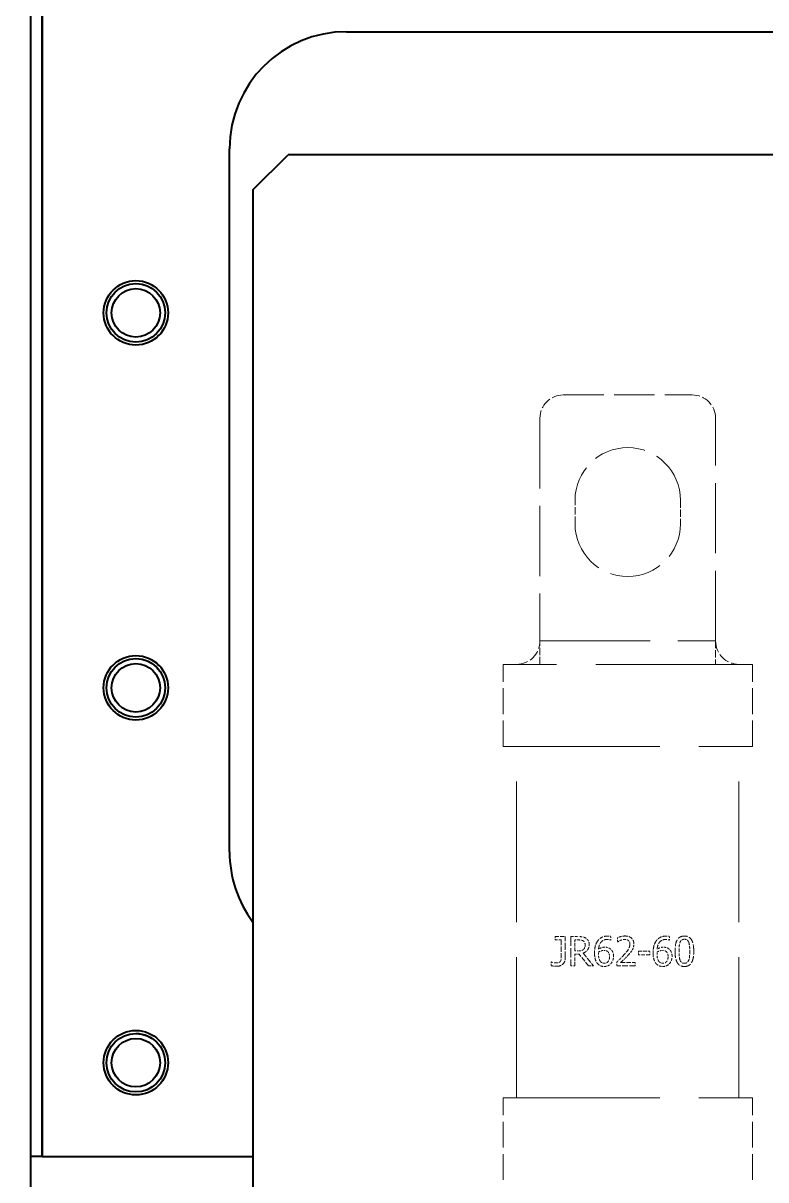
# Model space of a CAD drawing. Header units: millimetres. Extents: x 0 to 5945, y 0 to 4205.
# Drawn here: x 1882.6 to 1946, y 664.4 to 763.1 of the extents above; entities that cross this region are included whole.
import ezdxf

# ---------------------------------------------------------------- set-up
doc = ezdxf.new("R2010")
doc.units = ezdxf.units.MM
doc.header["$LTSCALE"] = 5
doc.linetypes.add('DASHED', pattern=[0.2067, 0.1654, -0.0413])
for name, color, linetype, lineweight in [('가려진 것(ISO)', 2, 'DASHED', 18), ('가시적인 것(ISO)', 3, 'Continuous', 40), ('가시적인 좁은 것(ISO)', 3, 'Continuous', 35), ('해치(ISO)', 7, 'Continuous', 18)]:
    doc.layers.add(name, color=color, linetype=linetype, lineweight=lineweight)

msp = doc.modelspace()

# ---------------------------------------------------------------- hatches: boundary and pattern name
at = {"layer": '해치(ISO)'}
h = msp.add_hatch(dxfattribs=at)
h.set_pattern_fill('ANSI31', color=256, scale=127, angle=75.00018, style=0)
h.set_pattern_definition([(120.0002, (0, 0), (-13.74813, -7.93754), [])])
h.paths.add_polyline_path([(1602.237, 257.352), (2132.237, 257.352), (2132.237, 827.352), (1602.237, 827.352), (1602.237, 766.852), (1602.237, 707.852), (1602.237, 376.852), (1602.237, 317.852)])
h.paths.add_polyline_path([(1604.237, 259.352), (1604.237, 825.352), (2130.237, 825.352), (2130.237, 259.352)], flags=0)
edge = h.paths.add_edge_path()
edge.add_ellipse((1657.237, 307.352), major_axis=(-4, 0), ratio=1, start_angle=0, end_angle=360)
h.paths.add_polyline_path([(2102.237, 287.352), (2102.237, 797.352), (1632.237, 797.352), (1632.237, 287.352)])
h.paths.add_polyline_path([(1634.237, 289.352), (1634.237, 795.352), (2100.237, 795.352), (2100.237, 289.352)], flags=0)
h = msp.add_hatch(dxfattribs=at)
h.set_pattern_fill('ANSI31', color=256, scale=127, angle=90.00021, style=0)
h.set_pattern_definition([(135.0002, (0, 0), (-11.22528, -11.22536), [])])
edge = h.paths.add_edge_path()
edge.add_line((2117.821, 285.352), (2117.821, 799.352))
edge.add_ellipse((2104.437, 799.352), major_axis=(13.384, 0), ratio=1, start_angle=0, end_angle=90)
edge.add_line((2104.437, 812.736), (1630.437, 812.736))
edge.add_ellipse((1630.437, 799.352), major_axis=(0, 13.384), ratio=1, start_angle=0, end_angle=90)
edge.add_line((1617.053, 799.352), (1617.053, 285.352))
edge.add_ellipse((1630.437, 285.352), major_axis=(-13.384, 0), ratio=1, start_angle=0, end_angle=90)
edge.add_line((1630.437, 271.967), (1867.387, 271.967))
edge.add_line((1867.387, 271.967), (1867.387, 284.311))
edge.add_line((1867.387, 284.311), (1630.437, 284.311))
edge.add_ellipse((1630.437, 285.352), major_axis=(0, -1.041), ratio=1, start_angle=270, end_angle=360, ccw=False)
edge.add_line((1629.396, 285.352), (1629.396, 799.352))
edge.add_ellipse((1630.437, 799.352), major_axis=(-1.041, 0), ratio=1, start_angle=270, end_angle=360, ccw=False)
edge.add_line((1630.437, 800.392), (2104.437, 800.392))
edge.add_ellipse((2104.437, 799.352), major_axis=(0, 1.041), ratio=1, start_angle=270, end_angle=360, ccw=False)
edge.add_line((2105.478, 799.352), (2105.478, 285.352))
edge.add_ellipse((2104.437, 285.352), major_axis=(1.041, 0), ratio=1, start_angle=270, end_angle=360, ccw=False)
edge.add_line((2104.437, 284.311), (1867.487, 284.311))
edge.add_line((1867.487, 284.311), (1867.487, 271.967))
edge.add_line((1867.487, 271.967), (2104.437, 271.967))
edge.add_ellipse((2104.437, 285.352), major_axis=(0, -13.384), ratio=1, start_angle=0, end_angle=90)

# ---------------------------------------------------------------- linework, layer by layer
at = {"layer": '가려진 것(ISO)', "ltscale": 4.190233}
msp.add_line((1928.737, 731.352), (1939.737, 731.352), dxfattribs=at)
at = {"layer": '가려진 것(ISO)', "ltscale": 7.237747}
for p, q in [((1926.737, 729.352), (1926.737, 710.352)), ((1941.737, 710.352), (1941.737, 729.352))]:
    msp.add_line(p, q, dxfattribs=at)
at = {"layer": '가려진 것(ISO)', "ltscale": 0.761779}
for p, q in [((1929.737, 720.352), (1929.737, 722.352)), ((1938.737, 722.352), (1938.737, 720.352)), ((1926.737, 708.352), (1926.737, 710.352)), ((1941.737, 710.352), (1941.737, 708.352))]:
    msp.add_line(p, q, dxfattribs=at)
at = {"layer": '가려진 것(ISO)', "ltscale": 11.399102}
msp.add_line((1926.737, 710.352), (1941.737, 710.352), dxfattribs=at)
at = {"layer": '가려진 것(ISO)', "ltscale": 16.186726}
for p, q in [((1944.887, 708.352), (1923.587, 708.352)), ((1923.587, 701.352), (1944.887, 701.352)), ((1923.587, 671.352), (1944.887, 671.352))]:
    msp.add_line(p, q, dxfattribs=at)
at = {"layer": '가려진 것(ISO)', "ltscale": 2.666475}
for p, q in [((1923.587, 701.352), (1923.587, 708.352)), ((1944.887, 701.352), (1944.887, 708.352)), ((1923.587, 664.352), (1923.587, 671.352)), ((1944.887, 664.352), (1944.887, 671.352))]:
    msp.add_line(p, q, dxfattribs=at)
at = {"layer": '가려진 것(ISO)', "ltscale": 14.513788}
for p, q in [((1924.737, 671.352), (1924.737, 701.352)), ((1943.737, 671.352), (1943.737, 701.352))]:
    msp.add_line(p, q, dxfattribs=at)
at = {"layer": '가려진 것(ISO)', "ltscale": 0.408742}
msp.add_line((1928.03, 685.115), (1928.891, 685.115), dxfattribs=at)
at = {"layer": '가려진 것(ISO)', "ltscale": 0.101}
msp.add_line((1928.03, 685.115), (1928.03, 684.849), dxfattribs=at)
at = {"layer": '가려진 것(ISO)', "ltscale": 0.254898}
msp.add_line((1928.558, 684.849), (1928.03, 684.849), dxfattribs=at)
at = {"layer": '가려진 것(ISO)', "ltscale": 0.554793}
msp.add_line((1928.558, 684.849), (1928.558, 683.393), dxfattribs=at)
at = {"layer": '가려진 것(ISO)', "ltscale": 0.704514}
msp.add_line((1928.891, 683.265), (1928.891, 685.115), dxfattribs=at)
at = {"layer": '가려진 것(ISO)', "ltscale": 0.277625}
msp.add_line((1929.381, 685.115), (1930.025, 685.115), dxfattribs=at)
at = {"layer": '가려진 것(ISO)', "ltscale": 0.952248}
msp.add_line((1929.381, 685.115), (1929.381, 682.615), dxfattribs=at)
at = {"layer": '가려진 것(ISO)', "ltscale": 0.357995}
msp.add_line((1929.713, 683.887), (1929.713, 684.827), dxfattribs=at)
at = {"layer": '가려진 것(ISO)', "ltscale": 0.140725}
msp.add_line((1930.043, 684.827), (1929.713, 684.827), dxfattribs=at)
at = {"layer": '가려진 것(ISO)', "ltscale": 0.005363}
msp.add_line((1932.807, 684.805), (1932.793, 684.805), dxfattribs=at)
at = {"layer": '가려진 것(ISO)', "ltscale": 0.122609}
for p, q in [((1932.807, 684.805), (1932.807, 685.127)), ((1937.807, 684.805), (1937.807, 685.127))]:
    msp.add_line(p, q, dxfattribs=at)
at = {"layer": '가려진 것(ISO)', "ltscale": 0.135729}
msp.add_line((1933.372, 685.017), (1933.372, 684.661), dxfattribs=at)
at = {"layer": '가려진 것(ISO)', "ltscale": 0.006873}
msp.add_line((1933.39, 684.661), (1933.372, 684.661), dxfattribs=at)
at = {"layer": '가려진 것(ISO)', "ltscale": 0.005708}
msp.add_line((1937.807, 684.805), (1937.793, 684.805), dxfattribs=at)
at = {"layer": '가려진 것(ISO)', "ltscale": 0.124447}
msp.add_line((1929.713, 683.887), (1930.005, 683.887), dxfattribs=at)
at = {"layer": '가려진 것(ISO)', "ltscale": 0.378833}
msp.add_line((1929.713, 682.615), (1929.713, 683.609), dxfattribs=at)
at = {"layer": '가려진 것(ISO)', "ltscale": 0.162092}
msp.add_line((1930.094, 683.609), (1929.713, 683.609), dxfattribs=at)
at = {"layer": '가려진 것(ISO)', "ltscale": 0.500089}
msp.add_line((1930.884, 682.615), (1930.094, 683.609), dxfattribs=at)
at = {"layer": '가려진 것(ISO)', "ltscale": 0.549816}
msp.add_line((1930.426, 683.703), (1931.316, 682.615), dxfattribs=at)
at = {"layer": '가려진 것(ISO)', "ltscale": 0.364289}
for p, q in [((1935.165, 683.861), (1936.111, 683.861)), ((1936.111, 683.557), (1935.165, 683.557))]:
    msp.add_line(p, q, dxfattribs=at)
at = {"layer": '가려진 것(ISO)', "ltscale": 0.115664}
for p, q in [((1935.165, 683.861), (1935.165, 683.557)), ((1936.111, 683.557), (1936.111, 683.861))]:
    msp.add_line(p, q, dxfattribs=at)
at = {"layer": '가려진 것(ISO)', "ltscale": 0.009279}
msp.add_line((1927.71, 682.949), (1927.728, 682.949), dxfattribs=at)
at = {"layer": '가려진 것(ISO)', "ltscale": 0.121838}
msp.add_line((1927.71, 682.949), (1927.71, 682.629), dxfattribs=at)
at = {"layer": '가려진 것(ISO)', "ltscale": 0.144507}
msp.add_line((1929.713, 682.615), (1929.381, 682.615), dxfattribs=at)
at = {"layer": '가려진 것(ISO)', "ltscale": 0.173639}
msp.add_line((1931.316, 682.615), (1930.884, 682.615), dxfattribs=at)
at = {"layer": '가려진 것(ISO)', "ltscale": 0.134957}
msp.add_line((1933.319, 682.969), (1933.319, 682.615), dxfattribs=at)
at = {"layer": '가려진 것(ISO)', "ltscale": 0.587895}
msp.add_line((1934.861, 682.615), (1933.319, 682.615), dxfattribs=at)
at = {"layer": '가려진 것(ISO)', "ltscale": 0.467898}
msp.add_line((1933.633, 682.904), (1934.861, 682.904), dxfattribs=at)
at = {"layer": '가려진 것(ISO)', "ltscale": 0.110261}
msp.add_line((1934.861, 682.615), (1934.861, 682.904), dxfattribs=at)
at = {"layer": '가려진 것(ISO)', "ltscale": 1.196656}
for centre, start, end in [((1928.737, 729.352), 90, 180), ((1939.737, 729.352), 0, 90), ((1924.737, 710.352), 270, 0), ((1943.737, 710.352), 180, 270)]:
    msp.add_arc(centre, 2, start, end, dxfattribs=at)
at = {"layer": '가려진 것(ISO)', "ltscale": 5.385303}
for centre, start, end in [((1934.237, 722.352), 0, 180), ((1934.237, 720.352), 180, 0)]:
    msp.add_arc(centre, 4.5, start, end, dxfattribs=at)
at = {"layer": '가려진 것(ISO)', "ltscale": 0.273012}
msp.add_open_spline([(1930.661, 684.983), (1930.586, 685.031), (1930.507, 685.066), (1930.326, 685.105), (1930.201, 685.111), (1930.096, 685.114), (1930.061, 685.115), (1930.025, 685.115)], degree=3, knots=[-0.05466437, -0.05466437, -0.05466437, -0.05466437, -0.03459199, -0.03459199, -0.01180829, -0.01180829, 0, 0, 0, 0], dxfattribs=at)
at = {"layer": '가려진 것(ISO)', "ltscale": 0.171168}
msp.add_open_spline([(1930.043, 684.827), (1930.163, 684.827), (1930.237, 684.816), (1930.339, 684.794), (1930.392, 684.774), (1930.441, 684.742)], degree=3, knots=[-0.03406026, -0.03406026, -0.03406026, -0.03406026, -0.01837756, -0.01837756, 0, 0, 0, 0], dxfattribs=at)
at = {"layer": '가려진 것(ISO)', "ltscale": 0.377433}
msp.add_open_spline([(1930.426, 683.703), (1930.522, 683.738), (1930.613, 683.788), (1930.74, 683.898), (1930.8, 683.959), (1930.893, 684.12), (1930.921, 684.204), (1930.942, 684.341), (1930.945, 684.388), (1930.945, 684.436)], degree=3, knots=[-0.1196822, -0.1196822, -0.1196822, -0.1196822, -0.0707649, -0.0707649, -0.0415471, -0.0415471, -0.0142504, -0.0142504, 0, 0, 0, 0], dxfattribs=at)
at = {"layer": '가려진 것(ISO)', "ltscale": 0.149238}
msp.add_open_spline([(1930.441, 684.742), (1930.47, 684.722), (1930.496, 684.698), (1930.538, 684.646), (1930.556, 684.617), (1930.59, 684.526), (1930.599, 684.468), (1930.599, 684.41)], degree=3, knots=[-0.0443716, -0.0443716, -0.0443716, -0.0443716, -0.02972846, -0.02972846, -0.01746242, -0.01746242, 0, 0, 0, 0], dxfattribs=at)
at = {"layer": '가려진 것(ISO)', "ltscale": 0.166024}
msp.add_open_spline([(1930.599, 684.41), (1930.599, 684.362), (1930.595, 684.313), (1930.576, 684.209), (1930.56, 684.17), (1930.526, 684.096), (1930.495, 684.053), (1930.457, 684.017)], degree=3, knots=[-0.03133394, -0.03133394, -0.03133394, -0.03133394, -0.02472151, -0.02472151, -0.01669633, -0.01669633, 0, 0, 0, 0], dxfattribs=at)
at = {"layer": '가려진 것(ISO)', "ltscale": 0.25046}
msp.add_open_spline([(1930.945, 684.436), (1930.945, 684.494), (1930.94, 684.553), (1930.917, 684.66), (1930.9, 684.708), (1930.855, 684.792), (1930.811, 684.864), (1930.707, 684.952), (1930.684, 684.968), (1930.661, 684.983)], degree=3, knots=[-0.1246315, -0.1246315, -0.1246315, -0.1246315, -0.0812809, -0.0812809, -0.0425618, -0.0425618, -0.0086872, -0.0086872, 0, 0, 0, 0], dxfattribs=at)
at = {"layer": '가려진 것(ISO)', "ltscale": 0.419814}
msp.add_open_spline([(1931.676, 684.758), (1931.592, 684.641), (1931.532, 684.511), (1931.447, 684.232), (1931.419, 684.072), (1931.404, 683.83), (1931.403, 683.771), (1931.403, 683.713)], degree=3, knots=[-0.1276001, -0.1276001, -0.1276001, -0.1276001, -0.0727855, -0.0727855, -0.0175093, -0.0175093, 0, 0, 0, 0], dxfattribs=at)
at = {"layer": '가려진 것(ISO)', "ltscale": 0.3789}
msp.add_open_spline([(1932.523, 685.161), (1932.439, 685.161), (1932.355, 685.154), (1932.197, 685.123), (1932.123, 685.099), (1931.972, 685.03), (1931.861, 684.966), (1931.729, 684.826), (1931.701, 684.793), (1931.676, 684.758)], degree=3, knots=[-0.1415252, -0.1415252, -0.1415252, -0.1415252, -0.0985965, -0.0985965, -0.0587664, -0.0587664, -0.013082, -0.013082, 0, 0, 0, 0], dxfattribs=at)
at = {"layer": '가려진 것(ISO)', "ltscale": 0.476875}
msp.add_open_spline([(1931.747, 684.037), (1931.756, 684.138), (1931.773, 684.241), (1931.827, 684.422), (1931.861, 684.502), (1931.964, 684.659), (1932.026, 684.716), (1932.151, 684.804), (1932.228, 684.837), (1932.366, 684.866), (1932.422, 684.872), (1932.479, 684.872)], degree=3, knots=[-0.1012376, -0.1012376, -0.1012376, -0.1012376, -0.080962, -0.080962, -0.0636958, -0.0636958, -0.0432584, -0.0432584, -0.0171702, -0.0171702, 0, 0, 0, 0], dxfattribs=at)
at = {"layer": '가려진 것(ISO)', "ltscale": 0.217692}
msp.add_open_spline([(1932.268, 684.211), (1932.186, 684.211), (1932.106, 684.201), (1931.961, 684.157), (1931.887, 684.124), (1931.792, 684.067), (1931.769, 684.052), (1931.747, 684.037)], degree=3, knots=[-0.06421569, -0.06421569, -0.06421569, -0.06421569, -0.03418018, -0.03418018, -0.00818489, -0.00818489, 0, 0, 0, 0], dxfattribs=at)
at = {"layer": '가려진 것(ISO)', "ltscale": 0.199722}
msp.add_open_spline([(1932.752, 684.063), (1932.692, 684.108), (1932.625, 684.148), (1932.486, 684.195), (1932.412, 684.205), (1932.321, 684.21), (1932.294, 684.211), (1932.268, 684.211)], degree=3, knots=[-0.04850563, -0.04850563, -0.04850563, -0.04850563, -0.02793351, -0.02793351, -0.00810398, -0.00810398, 0, 0, 0, 0], dxfattribs=at)
at = {"layer": '가려진 것(ISO)', "ltscale": 0.12489}
msp.add_open_spline([(1932.479, 684.872), (1932.629, 684.872), (1932.724, 684.834), (1932.773, 684.814), (1932.783, 684.81), (1932.793, 684.805)], degree=3, knots=[-0.01594945, -0.01594945, -0.01594945, -0.01594945, -0.00327413, -0.00327413, 0, 0, 0, 0], dxfattribs=at)
at = {"layer": '가려진 것(ISO)', "ltscale": 0.110616}
msp.add_open_spline([(1932.807, 685.127), (1932.728, 685.153), (1932.637, 685.159), (1932.554, 685.161), (1932.539, 685.161), (1932.523, 685.161)], degree=3, knots=[-0.02531161, -0.02531161, -0.02531161, -0.02531161, -0.00470546, -0.00470546, 0, 0, 0, 0], dxfattribs=at)
at = {"layer": '가려진 것(ISO)', "ltscale": 0.252628}
msp.add_open_spline([(1934.012, 685.167), (1933.816, 685.167), (1933.62, 685.118), (1933.416, 685.038), (1933.393, 685.028), (1933.372, 685.017)], degree=3, knots=[-0.06594445, -0.06594445, -0.06594445, -0.06594445, -0.00718469, -0.00718469, 0, 0, 0, 0], dxfattribs=at)
at = {"layer": '가려진 것(ISO)', "ltscale": 0.106803}
msp.add_open_spline([(1933.39, 684.661), (1933.418, 684.68), (1933.45, 684.701), (1933.509, 684.738), (1933.545, 684.759), (1933.606, 684.787), (1933.62, 684.793), (1933.633, 684.799)], degree=3, knots=[-0.0349566, -0.0349566, -0.0349566, -0.0349566, -0.02032554, -0.02032554, -0.0044055, -0.0044055, 0, 0, 0, 0], dxfattribs=at)
at = {"layer": '가려진 것(ISO)', "ltscale": 0.139302}
msp.add_open_spline([(1933.633, 684.799), (1933.718, 684.834), (1933.824, 684.868), (1933.954, 684.877), (1933.971, 684.878), (1933.988, 684.878)], degree=3, knots=[-0.0390824, -0.0390824, -0.0390824, -0.0390824, -0.00516558, -0.00516558, 0, 0, 0, 0], dxfattribs=at)
at = {"layer": '가려진 것(ISO)', "ltscale": 0.397771}
msp.add_open_spline([(1934.417, 684.462), (1934.417, 684.405), (1934.411, 684.349), (1934.385, 684.236), (1934.366, 684.181), (1934.311, 684.065), (1934.249, 683.951), (1934.024, 683.684), (1933.974, 683.627), (1933.923, 683.571)], degree=3, knots=[-0.2414012, -0.2414012, -0.2414012, -0.2414012, -0.173911, -0.173911, -0.104866, -0.104866, -0.022557, -0.022557, 0, 0, 0, 0], dxfattribs=at)
at = {"layer": '가려진 것(ISO)', "ltscale": 0.125375}
msp.add_open_spline([(1933.988, 684.878), (1934.038, 684.878), (1934.088, 684.872), (1934.179, 684.847), (1934.221, 684.829), (1934.271, 684.795), (1934.283, 684.786), (1934.294, 684.776)], degree=3, knots=[-0.03310011, -0.03310011, -0.03310011, -0.03310011, -0.01813596, -0.01813596, -0.00446671, -0.00446671, 0, 0, 0, 0], dxfattribs=at)
at = {"layer": '가려진 것(ISO)', "ltscale": 0.437306}
msp.add_open_spline([(1934.758, 684.481), (1934.758, 684.556), (1934.749, 684.632), (1934.709, 684.772), (1934.68, 684.834), (1934.602, 684.944), (1934.547, 685.004), (1934.386, 685.105), (1934.296, 685.135), (1934.139, 685.163), (1934.076, 685.167), (1934.012, 685.167)], degree=3, knots=[-0.1385155, -0.1385155, -0.1385155, -0.1385155, -0.105797, -0.105797, -0.0758174, -0.0758174, -0.0476943, -0.0476943, -0.0189913, -0.0189913, 0, 0, 0, 0], dxfattribs=at)
at = {"layer": '가려진 것(ISO)', "ltscale": 0.13261}
msp.add_open_spline([(1934.294, 684.776), (1934.311, 684.762), (1934.326, 684.746), (1934.353, 684.709), (1934.365, 684.69), (1934.395, 684.629), (1934.409, 684.581), (1934.417, 684.501), (1934.417, 684.482), (1934.417, 684.462)], degree=3, knots=[-0.04237306, -0.04237306, -0.04237306, -0.04237306, -0.03333512, -0.03333512, -0.02397908, -0.02397908, -0.00586038, -0.00586038, 0, 0, 0, 0], dxfattribs=at)
at = {"layer": '가려진 것(ISO)', "ltscale": 0.199185}
msp.add_open_spline([(1934.628, 683.98), (1934.664, 684.042), (1934.692, 684.106), (1934.731, 684.232), (1934.748, 684.303), (1934.757, 684.425), (1934.758, 684.453), (1934.758, 684.481)], degree=3, knots=[-0.07006802, -0.07006802, -0.07006802, -0.07006802, -0.03676824, -0.03676824, -0.00832138, -0.00832138, 0, 0, 0, 0], dxfattribs=at)
at = {"layer": '가려진 것(ISO)', "ltscale": 0.419428}
msp.add_open_spline([(1936.676, 684.758), (1936.593, 684.642), (1936.532, 684.512), (1936.454, 684.256), (1936.421, 684.097), (1936.405, 683.832), (1936.403, 683.772), (1936.403, 683.713)], degree=3, knots=[-0.1527943, -0.1527943, -0.1527943, -0.1527943, -0.0798748, -0.0798748, -0.0178348, -0.0178348, 0, 0, 0, 0], dxfattribs=at)
at = {"layer": '가려진 것(ISO)', "ltscale": 0.385581}
msp.add_open_spline([(1937.523, 685.161), (1937.439, 685.161), (1937.354, 685.154), (1937.194, 685.122), (1937.119, 685.098), (1936.967, 685.028), (1936.859, 684.964), (1936.729, 684.827), (1936.701, 684.793), (1936.676, 684.758)], degree=3, knots=[-0.1420813, -0.1420813, -0.1420813, -0.1420813, -0.0980684, -0.0980684, -0.0578578, -0.0578578, -0.0131224, -0.0131224, 0, 0, 0, 0], dxfattribs=at)
at = {"layer": '가려진 것(ISO)', "ltscale": 0.482421}
msp.add_open_spline([(1936.747, 684.037), (1936.756, 684.14), (1936.774, 684.244), (1936.829, 684.426), (1936.864, 684.507), (1936.968, 684.664), (1937.03, 684.719), (1937.156, 684.807), (1937.234, 684.839), (1937.371, 684.867), (1937.425, 684.872), (1937.479, 684.872)], degree=3, knots=[-0.1031542, -0.1031542, -0.1031542, -0.1031542, -0.0823248, -0.0823248, -0.0645838, -0.0645838, -0.044015, -0.044015, -0.0171005, -0.0171005, 0, 0, 0, 0], dxfattribs=at)
at = {"layer": '가려진 것(ISO)', "ltscale": 0.220766}
msp.add_open_spline([(1937.268, 684.211), (1937.187, 684.211), (1937.106, 684.201), (1936.961, 684.157), (1936.887, 684.124), (1936.792, 684.067), (1936.769, 684.052), (1936.747, 684.037)], degree=3, knots=[-0.06500578, -0.06500578, -0.06500578, -0.06500578, -0.03439535, -0.03439535, -0.00819549, -0.00819549, 0, 0, 0, 0], dxfattribs=at)
at = {"layer": '가려진 것(ISO)', "ltscale": 0.20766}
msp.add_open_spline([(1937.752, 684.063), (1937.705, 684.098), (1937.655, 684.13), (1937.569, 684.168), (1937.524, 684.185), (1937.419, 684.203), (1937.382, 684.207), (1937.319, 684.21), (1937.294, 684.211), (1937.268, 684.211)], degree=3, knots=[-0.07814811, -0.07814811, -0.07814811, -0.07814811, -0.04204702, -0.04204702, -0.01985752, -0.01985752, -0.00813201, -0.00813201, 0, 0, 0, 0], dxfattribs=at)
at = {"layer": '가려진 것(ISO)', "ltscale": 0.131135}
msp.add_open_spline([(1937.479, 684.872), (1937.631, 684.872), (1937.727, 684.833), (1937.774, 684.814), (1937.784, 684.809), (1937.793, 684.805)], degree=3, knots=[-0.01621827, -0.01621827, -0.01621827, -0.01621827, -0.00322432, -0.00322432, 0, 0, 0, 0], dxfattribs=at)
at = {"layer": '가려진 것(ISO)', "ltscale": 0.116559}
msp.add_open_spline([(1937.807, 685.127), (1937.727, 685.153), (1937.634, 685.159), (1937.553, 685.161), (1937.538, 685.161), (1937.523, 685.161)], degree=3, knots=[-0.0260772, -0.0260772, -0.0260772, -0.0260772, -0.00471545, -0.00471545, 0, 0, 0, 0], dxfattribs=at)
at = {"layer": '가려진 것(ISO)', "ltscale": 0.690458}
msp.add_open_spline([(1939.077, 685.165), (1938.966, 685.165), (1938.853, 685.148), (1938.674, 685.066), (1938.609, 685.019), (1938.479, 684.878), (1938.431, 684.788), (1938.336, 684.544), (1938.305, 684.362), (1938.281, 684.084), (1938.277, 683.972), (1938.277, 683.863)], degree=3, knots=[-0.1670447, -0.1670447, -0.1670447, -0.1670447, -0.1347496, -0.1347496, -0.1121471, -0.1121471, -0.0838653, -0.0838653, -0.0328227, -0.0328227, 0, 0, 0, 0], dxfattribs=at)
at = {"layer": '가려진 것(ISO)', "ltscale": 0.29436}
msp.add_open_spline([(1938.617, 683.863), (1938.617, 684.023), (1938.621, 684.184), (1938.651, 684.437), (1938.67, 684.537), (1938.704, 684.624)], degree=3, knots=[-0.07679167, -0.07679167, -0.07679167, -0.07679167, -0.02855561, -0.02855561, 0, 0, 0, 0], dxfattribs=at)
at = {"layer": '가려진 것(ISO)', "ltscale": 0.203335}
msp.add_open_spline([(1938.704, 684.624), (1938.727, 684.681), (1938.757, 684.733), (1938.837, 684.821), (1938.877, 684.843), (1938.96, 684.879), (1939.019, 684.888), (1939.077, 684.888)], degree=3, knots=[-0.040214, -0.040214, -0.040214, -0.040214, -0.03024949, -0.03024949, -0.01996738, -0.01996738, 0, 0, 0, 0], dxfattribs=at)
at = {"layer": '가려진 것(ISO)', "ltscale": 0.699436}
msp.add_open_spline([(1939.875, 683.865), (1939.875, 684.071), (1939.861, 684.292), (1939.787, 684.61), (1939.748, 684.726), (1939.657, 684.885), (1939.605, 684.962), (1939.445, 685.087), (1939.36, 685.124), (1939.206, 685.159), (1939.142, 685.165), (1939.077, 685.165)], degree=3, knots=[-0.2611007, -0.2611007, -0.2611007, -0.2611007, -0.1542755, -0.1542755, -0.0907483, -0.0907483, -0.0549056, -0.0549056, -0.0224065, -0.0224065, 0, 0, 0, 0], dxfattribs=at)
at = {"layer": '가려진 것(ISO)', "ltscale": 0.203215}
msp.add_open_spline([(1939.077, 684.888), (1939.133, 684.888), (1939.189, 684.88), (1939.267, 684.847), (1939.309, 684.826), (1939.392, 684.737), (1939.421, 684.685), (1939.444, 684.628)], degree=3, knots=[-0.08060215, -0.08060215, -0.08060215, -0.08060215, -0.03942196, -0.03942196, -0.01881547, -0.01881547, 0, 0, 0, 0], dxfattribs=at)
at = {"layer": '가려진 것(ISO)', "ltscale": 0.295907}
msp.add_open_spline([(1939.444, 684.628), (1939.445, 684.624), (1939.447, 684.62), (1939.493, 684.497), (1939.509, 684.369), (1939.523, 684.235), (1939.527, 684.166), (1939.532, 684.061), (1939.533, 684.024), (1939.534, 683.966), (1939.534, 683.946), (1939.535, 683.905), (1939.535, 683.885), (1939.535, 683.865)], degree=3, knots=[-0.06467938, -0.06467938, -0.06467938, -0.06467938, -0.06391899, -0.06391899, -0.04361818, -0.04361818, -0.02343917, -0.02343917, -0.01210633, -0.01210633, -0.00611506, -0.00611506, 0, 0, 0, 0], dxfattribs=at)
at = {"layer": '가려진 것(ISO)', "ltscale": 0.492594}
msp.add_open_spline([(1928.151, 682.58), (1928.252, 682.58), (1928.357, 682.592), (1928.536, 682.652), (1928.613, 682.692), (1928.719, 682.783), (1928.767, 682.832), (1928.844, 682.969), (1928.867, 683.04), (1928.887, 683.165), (1928.891, 683.215), (1928.891, 683.265)], degree=3, knots=[-0.177534, -0.177534, -0.177534, -0.177534, -0.114718, -0.114718, -0.0647415, -0.0647415, -0.0381307, -0.0381307, -0.0150178, -0.0150178, 0, 0, 0, 0], dxfattribs=at)
at = {"layer": '가려진 것(ISO)', "ltscale": 0.155152}
msp.add_open_spline([(1928.558, 683.393), (1928.558, 683.277), (1928.551, 683.192), (1928.536, 683.107), (1928.525, 683.07), (1928.501, 683.025), (1928.495, 683.014), (1928.488, 683.004)], degree=3, knots=[-0.03024456, -0.03024456, -0.03024456, -0.03024456, -0.01604566, -0.01604566, -0.00409884, -0.00409884, 0, 0, 0, 0], dxfattribs=at)
at = {"layer": '가려진 것(ISO)', "ltscale": 0.199946}
msp.add_open_spline([(1930.457, 684.017), (1930.43, 683.99), (1930.401, 683.968), (1930.322, 683.926), (1930.281, 683.916), (1930.179, 683.894), (1930.09, 683.887), (1930.005, 683.887)], degree=3, knots=[-0.03811285, -0.03811285, -0.03811285, -0.03811285, -0.03413639, -0.03413639, -0.02835052, -0.02835052, 0, 0, 0, 0], dxfattribs=at)
at = {"layer": '가려진 것(ISO)', "ltscale": 0.377677}
msp.add_open_spline([(1931.403, 683.713), (1931.403, 683.535), (1931.418, 683.344), (1931.492, 683.098), (1931.534, 682.98), (1931.631, 682.842), (1931.654, 682.815), (1931.678, 682.789)], degree=3, knots=[-0.1411496, -0.1411496, -0.1411496, -0.1411496, -0.0510475, -0.0510475, -0.010874, -0.010874, 0, 0, 0, 0], dxfattribs=at)
at = {"layer": '가려진 것(ISO)', "ltscale": 0.060158}
for points, knots in [([(1931.741, 683.638), (1931.741, 683.687), (1931.743, 683.716), (1931.745, 683.748), (1931.746, 683.772), (1931.747, 683.796)], [-0.009827418, -0.009827418, -0.009827418, -0.009827418, -0.007095871, -0.007095871, 0, 0, 0, 0]), ([(1936.741, 683.638), (1936.741, 683.687), (1936.743, 683.716), (1936.745, 683.748), (1936.746, 683.772), (1936.747, 683.796)], [-0.009827764, -0.009827764, -0.009827764, -0.009827764, -0.007095883, -0.007095883, 0, 0, 0, 0])]:
    msp.add_open_spline(points, degree=3, knots=knots, dxfattribs=at)
at = {"layer": '가려진 것(ISO)', "ltscale": 0.266972}
msp.add_open_spline([(1931.919, 682.977), (1931.892, 683.007), (1931.868, 683.043), (1931.821, 683.133), (1931.802, 683.189), (1931.753, 683.341), (1931.741, 683.491), (1931.741, 683.638)], degree=3, knots=[-0.06262417, -0.06262417, -0.06262417, -0.06262417, -0.05502288, -0.05502288, -0.04390524, -0.04390524, 0, 0, 0, 0], dxfattribs=at)
at = {"layer": '가려진 것(ISO)', "ltscale": 0.184592}
msp.add_open_spline([(1931.747, 683.796), (1931.841, 683.854), (1931.917, 683.883), (1932.039, 683.922), (1932.115, 683.934), (1932.193, 683.934)], degree=3, knots=[-0.0394706, -0.0394706, -0.0394706, -0.0394706, -0.02391713, -0.02391713, 0, 0, 0, 0], dxfattribs=at)
at = {"layer": '가려진 것(ISO)', "ltscale": 0.13104}
msp.add_open_spline([(1932.193, 683.934), (1932.275, 683.934), (1932.345, 683.922), (1932.433, 683.898), (1932.475, 683.876), (1932.513, 683.846)], degree=3, knots=[-0.02782606, -0.02782606, -0.02782606, -0.02782606, -0.01471201, -0.01471201, 0, 0, 0, 0], dxfattribs=at)
at = {"layer": '가려진 것(ISO)', "ltscale": 0.317763}
msp.add_open_spline([(1932.683, 683.411), (1932.683, 683.3), (1932.669, 683.191), (1932.608, 683.044), (1932.578, 682.997), (1932.499, 682.918), (1932.456, 682.889), (1932.352, 682.845), (1932.292, 682.835), (1932.231, 682.835)], degree=3, knots=[-0.08234325, -0.08234325, -0.08234325, -0.08234325, -0.05235454, -0.05235454, -0.03448953, -0.03448953, -0.01854459, -0.01854459, 0, 0, 0, 0], dxfattribs=at)
at = {"layer": '가려진 것(ISO)', "ltscale": 0.185184}
msp.add_open_spline([(1932.513, 683.846), (1932.542, 683.823), (1932.568, 683.796), (1932.616, 683.73), (1932.632, 683.696), (1932.673, 683.592), (1932.683, 683.502), (1932.683, 683.411)], degree=3, knots=[-0.04503014, -0.04503014, -0.04503014, -0.04503014, -0.03698383, -0.03698383, -0.02747081, -0.02747081, 0, 0, 0, 0], dxfattribs=at)
at = {"layer": '가려진 것(ISO)', "ltscale": 0.275053}
msp.add_open_spline([(1933.024, 683.425), (1933.024, 683.552), (1933.006, 683.681), (1932.935, 683.851), (1932.897, 683.927), (1932.802, 684.023), (1932.778, 684.044), (1932.752, 684.063)], degree=3, knots=[-0.1095565, -0.1095565, -0.1095565, -0.1095565, -0.0407012, -0.0407012, -0.0097458, -0.0097458, 0, 0, 0, 0], dxfattribs=at)
at = {"layer": '가려진 것(ISO)', "ltscale": 0.262154}
msp.add_open_spline([(1932.789, 682.797), (1932.853, 682.863), (1932.903, 682.94), (1932.989, 683.131), (1933.01, 683.23), (1933.022, 683.353), (1933.024, 683.389), (1933.024, 683.425)], degree=3, knots=[-0.05765717, -0.05765717, -0.05765717, -0.05765717, -0.03699472, -0.03699472, -0.01079487, -0.01079487, 0, 0, 0, 0], dxfattribs=at)
at = {"layer": '가려진 것(ISO)', "ltscale": 0.325045}
msp.add_open_spline([(1933.923, 683.571), (1933.828, 683.467), (1933.674, 683.305), (1933.382, 683.028), (1933.351, 682.999), (1933.319, 682.969)], degree=3, knots=[-0.120928, -0.120928, -0.120928, -0.120928, -0.0129409, -0.0129409, 0, 0, 0, 0], dxfattribs=at)
at = {"layer": '가려진 것(ISO)', "ltscale": 0.352644}
msp.add_open_spline([(1933.633, 682.904), (1933.734, 682.998), (1933.981, 683.224), (1934.231, 683.485), (1934.263, 683.519), (1934.294, 683.553)], degree=3, knots=[-0.1086404, -0.1086404, -0.1086404, -0.1086404, -0.0137507, -0.0137507, 0, 0, 0, 0], dxfattribs=at)
at = {"layer": '가려진 것(ISO)', "ltscale": 0.207195}
msp.add_open_spline([(1934.294, 683.553), (1934.401, 683.667), (1934.507, 683.785), (1934.604, 683.938), (1934.616, 683.959), (1934.628, 683.98)], degree=3, knots=[-0.05434165, -0.05434165, -0.05434165, -0.05434165, -0.00731404, -0.00731404, 0, 0, 0, 0], dxfattribs=at)
at = {"layer": '가려진 것(ISO)', "ltscale": 0.377235}
msp.add_open_spline([(1936.403, 683.713), (1936.403, 683.535), (1936.419, 683.342), (1936.498, 683.079), (1936.542, 682.969), (1936.631, 682.842), (1936.654, 682.815), (1936.678, 682.789)], degree=3, knots=[-0.1134236, -0.1134236, -0.1134236, -0.1134236, -0.0469434, -0.0469434, -0.0108884, -0.0108884, 0, 0, 0, 0], dxfattribs=at)
at = {"layer": '가려진 것(ISO)', "ltscale": 0.267162}
msp.add_open_spline([(1936.919, 682.977), (1936.892, 683.007), (1936.868, 683.043), (1936.821, 683.133), (1936.802, 683.189), (1936.753, 683.34), (1936.741, 683.491), (1936.741, 683.638)], degree=3, knots=[-0.06303316, -0.06303316, -0.06303316, -0.06303316, -0.05533192, -0.05533192, -0.0441015, -0.0441015, 0, 0, 0, 0], dxfattribs=at)
at = {"layer": '가려진 것(ISO)', "ltscale": 0.186866}
msp.add_open_spline([(1936.747, 683.796), (1936.841, 683.854), (1936.917, 683.883), (1937.04, 683.922), (1937.116, 683.934), (1937.193, 683.934)], degree=3, knots=[-0.04016794, -0.04016794, -0.04016794, -0.04016794, -0.02437245, -0.02437245, 0, 0, 0, 0], dxfattribs=at)
at = {"layer": '가려진 것(ISO)', "ltscale": 0.135257}
msp.add_open_spline([(1937.193, 683.934), (1937.28, 683.934), (1937.349, 683.921), (1937.429, 683.9), (1937.473, 683.878), (1937.513, 683.846)], degree=3, knots=[-0.0262599, -0.0262599, -0.0262599, -0.0262599, -0.0158156, -0.0158156, 0, 0, 0, 0], dxfattribs=at)
at = {"layer": '가려진 것(ISO)', "ltscale": 0.32314}
msp.add_open_spline([(1937.683, 683.411), (1937.683, 683.31), (1937.672, 683.203), (1937.608, 683.04), (1937.574, 682.995), (1937.506, 682.923), (1937.462, 682.892), (1937.355, 682.846), (1937.294, 682.835), (1937.231, 682.835)], degree=3, knots=[-0.0691637, -0.0691637, -0.0691637, -0.0691637, -0.05047156, -0.05047156, -0.03669814, -0.03669814, -0.01972368, -0.01972368, 0, 0, 0, 0], dxfattribs=at)
at = {"layer": '가려진 것(ISO)', "ltscale": 0.186913}
msp.add_open_spline([(1937.513, 683.846), (1937.542, 683.823), (1937.568, 683.796), (1937.617, 683.729), (1937.633, 683.695), (1937.674, 683.589), (1937.683, 683.497), (1937.683, 683.411)], degree=3, knots=[-0.04140777, -0.04140777, -0.04140777, -0.04140777, -0.03431327, -0.03431327, -0.02586775, -0.02586775, 0, 0, 0, 0], dxfattribs=at)
at = {"layer": '가려진 것(ISO)', "ltscale": 0.278911}
msp.add_open_spline([(1938.024, 683.425), (1938.024, 683.492), (1938.019, 683.56), (1937.996, 683.686), (1937.98, 683.744), (1937.935, 683.852), (1937.896, 683.929), (1937.799, 684.025), (1937.776, 684.045), (1937.752, 684.063)], degree=3, knots=[-0.1155483, -0.1155483, -0.1155483, -0.1155483, -0.0771804, -0.0771804, -0.0424328, -0.0424328, -0.0095292, -0.0095292, 0, 0, 0, 0], dxfattribs=at)
at = {"layer": '가려진 것(ISO)', "ltscale": 0.265117}
msp.add_open_spline([(1937.789, 682.797), (1937.853, 682.863), (1937.904, 682.941), (1937.984, 683.122), (1938.009, 683.22), (1938.022, 683.358), (1938.024, 683.392), (1938.024, 683.425)], degree=3, knots=[-0.07048478, -0.07048478, -0.07048478, -0.07048478, -0.04167805, -0.04167805, -0.01003402, -0.01003402, 0, 0, 0, 0], dxfattribs=at)
at = {"layer": '가려진 것(ISO)', "ltscale": 0.688916}
msp.add_open_spline([(1938.277, 683.863), (1938.277, 683.618), (1938.297, 683.375), (1938.394, 683.02), (1938.441, 682.929), (1938.522, 682.801), (1938.576, 682.739), (1938.716, 682.636), (1938.798, 682.601), (1938.948, 682.568), (1939.013, 682.562), (1939.077, 682.562)], degree=3, knots=[-0.128, -0.128, -0.128, -0.128, -0.0990379, -0.0990379, -0.0785246, -0.0785246, -0.0521666, -0.0521666, -0.0221877, -0.0221877, 0, 0, 0, 0], dxfattribs=at)
at = {"layer": '가려진 것(ISO)', "ltscale": 0.291269}
msp.add_open_spline([(1938.702, 683.109), (1938.652, 683.24), (1938.638, 683.367), (1938.621, 683.562), (1938.617, 683.723), (1938.617, 683.863)], degree=3, knots=[-0.0584137, -0.0584137, -0.0584137, -0.0584137, -0.04176152, -0.04176152, 0, 0, 0, 0], dxfattribs=at)
at = {"layer": '가려진 것(ISO)', "ltscale": 0.701225}
msp.add_open_spline([(1939.077, 682.562), (1939.161, 682.562), (1939.246, 682.572), (1939.398, 682.62), (1939.466, 682.654), (1939.597, 682.758), (1939.654, 682.829), (1939.766, 683.031), (1939.806, 683.17), (1939.847, 683.394), (1939.858, 683.481), (1939.868, 683.615), (1939.871, 683.664), (1939.874, 683.763), (1939.875, 683.814), (1939.875, 683.865)], degree=3, knots=[-0.1843458, -0.1843458, -0.1843458, -0.1843458, -0.1550591, -0.1550591, -0.1286312, -0.1286312, -0.0983978, -0.0983978, -0.0557832, -0.0557832, -0.0297485, -0.0297485, -0.0152807, -0.0152807, 0, 0, 0, 0], dxfattribs=at)
at = {"layer": '가려진 것(ISO)', "ltscale": 0.294924}
msp.add_open_spline([(1939.535, 683.865), (1939.535, 683.617), (1939.521, 683.467), (1939.499, 683.289), (1939.48, 683.189), (1939.446, 683.103)], degree=3, knots=[-0.05386298, -0.05386298, -0.05386298, -0.05386298, -0.02853053, -0.02853053, 0, 0, 0, 0], dxfattribs=at)
at = {"layer": '가려진 것(ISO)', "ltscale": 0.22237}
msp.add_open_spline([(1927.71, 682.629), (1927.836, 682.601), (1928.011, 682.584), (1928.125, 682.58), (1928.138, 682.58), (1928.151, 682.58)], degree=3, knots=[-0.04416875, -0.04416875, -0.04416875, -0.04416875, -0.0050033, -0.0050033, 0, 0, 0, 0], dxfattribs=at)
at = {"layer": '가려진 것(ISO)', "ltscale": 0.193094}
msp.add_open_spline([(1928.107, 682.868), (1928.095, 682.868), (1927.97, 682.869), (1927.748, 682.942), (1927.738, 682.945), (1927.728, 682.949)], degree=3, knots=[-0.09183464, -0.09183464, -0.09183464, -0.09183464, -0.00429205, -0.00429205, 0, 0, 0, 0], dxfattribs=at)
at = {"layer": '가려진 것(ISO)', "ltscale": 0.196239}
msp.add_open_spline([(1928.488, 683.004), (1928.474, 682.983), (1928.458, 682.966), (1928.419, 682.935), (1928.396, 682.922), (1928.334, 682.894), (1928.275, 682.875), (1928.15, 682.868), (1928.128, 682.868), (1928.107, 682.868)], degree=3, knots=[-0.09191566, -0.09191566, -0.09191566, -0.09191566, -0.07159943, -0.07159943, -0.04779274, -0.04779274, -0.00843318, -0.00843318, 0, 0, 0, 0], dxfattribs=at)
at = {"layer": '가려진 것(ISO)', "ltscale": 0.239318}
msp.add_open_spline([(1931.678, 682.789), (1931.738, 682.725), (1931.806, 682.673), (1931.941, 682.608), (1932.023, 682.578), (1932.168, 682.563), (1932.198, 682.562), (1932.229, 682.562)], degree=3, knots=[-0.09249663, -0.09249663, -0.09249663, -0.09249663, -0.04450169, -0.04450169, -0.00948653, -0.00948653, 0, 0, 0, 0], dxfattribs=at)
at = {"layer": '가려진 것(ISO)', "ltscale": 0.137587}
msp.add_open_spline([(1932.231, 682.835), (1932.2, 682.835), (1932.168, 682.839), (1932.113, 682.85), (1932.081, 682.86), (1932, 682.899), (1931.957, 682.936), (1931.919, 682.977)], degree=3, knots=[-0.04080781, -0.04080781, -0.04080781, -0.04080781, -0.02751254, -0.02751254, -0.01695054, -0.01695054, 0, 0, 0, 0], dxfattribs=at)
at = {"layer": '가려진 것(ISO)', "ltscale": 0.240929}
msp.add_open_spline([(1932.229, 682.562), (1932.32, 682.562), (1932.41, 682.575), (1932.554, 682.626), (1932.635, 682.663), (1932.746, 682.755), (1932.768, 682.775), (1932.789, 682.797)], degree=3, knots=[-0.09578819, -0.09578819, -0.09578819, -0.09578819, -0.04348537, -0.04348537, -0.00906798, -0.00906798, 0, 0, 0, 0], dxfattribs=at)
at = {"layer": '가려진 것(ISO)', "ltscale": 0.24194}
msp.add_open_spline([(1936.678, 682.789), (1936.738, 682.724), (1936.807, 682.673), (1936.942, 682.608), (1937.025, 682.577), (1937.169, 682.563), (1937.199, 682.562), (1937.229, 682.562)], degree=3, knots=[-0.09446889, -0.09446889, -0.09446889, -0.09446889, -0.0454522, -0.0454522, -0.00946561, -0.00946561, 0, 0, 0, 0], dxfattribs=at)
at = {"layer": '가려진 것(ISO)', "ltscale": 0.139785}
msp.add_open_spline([(1937.231, 682.835), (1937.2, 682.835), (1937.168, 682.839), (1937.115, 682.85), (1937.082, 682.859), (1937, 682.899), (1936.957, 682.936), (1936.919, 682.977)], degree=3, knots=[-0.0443092, -0.0443092, -0.0443092, -0.0443092, -0.02841092, -0.02841092, -0.01708528, -0.01708528, 0, 0, 0, 0], dxfattribs=at)
at = {"layer": '가려진 것(ISO)', "ltscale": 0.2497}
msp.add_open_spline([(1937.229, 682.562), (1937.322, 682.562), (1937.413, 682.576), (1937.559, 682.628), (1937.641, 682.666), (1937.748, 682.757), (1937.769, 682.777), (1937.789, 682.797)], degree=3, knots=[-0.09532718, -0.09532718, -0.09532718, -0.09532718, -0.04406508, -0.04406508, -0.00882235, -0.00882235, 0, 0, 0, 0], dxfattribs=at)
at = {"layer": '가려진 것(ISO)', "ltscale": 0.205923}
msp.add_open_spline([(1939.077, 682.84), (1939.017, 682.84), (1938.955, 682.848), (1938.878, 682.884), (1938.835, 682.907), (1938.753, 683), (1938.724, 683.052), (1938.702, 683.109)], degree=3, knots=[-0.0952142, -0.0952142, -0.0952142, -0.0952142, -0.03955272, -0.03955272, -0.01857492, -0.01857492, 0, 0, 0, 0], dxfattribs=at)
at = {"layer": '가려진 것(ISO)', "ltscale": 0.205084}
msp.add_open_spline([(1939.446, 683.103), (1939.425, 683.049), (1939.397, 682.998), (1939.319, 682.909), (1939.277, 682.886), (1939.196, 682.849), (1939.136, 682.84), (1939.077, 682.84)], degree=3, knots=[-0.03895881, -0.03895881, -0.03895881, -0.03895881, -0.0304118, -0.0304118, -0.02054089, -0.02054089, 0, 0, 0, 0], dxfattribs=at)
at = {"layer": '가시적인 것(ISO)'}
for p, q in [((1883.237, 795.352), (1883.237, 433.852)), ((1884.234, 666.352), (1884.234, 778.352)), ((1884.237, 778.352), (1884.237, 666.352)), ((1910.237, 762.352), (2044.237, 762.352)), ((1900.237, 692.352), (1900.237, 752.352)), ((1902.237, 748.852), (1905.237, 751.852)), ((2049.237, 751.852), (1905.237, 751.852)), ((1902.237, 748.852), (1902.237, 604.852)), ((1884.234, 666.352), (1883.237, 666.352)), ((1884.237, 666.352), (1884.234, 666.352)), ((1884.237, 666.352), (1902.237, 666.352))]:
    msp.add_line(p, q, dxfattribs=at)
for centre, radius in [((1892.237, 738.352), 2.75), ((1892.237, 738.352), 2.5), ((1892.237, 738.352), 2.067), ((1892.237, 706.352), 2.75), ((1892.237, 706.352), 2.5), ((1892.237, 706.352), 2.067), ((1892.237, 674.352), 2.75), ((1892.237, 674.352), 2.5), ((1892.237, 674.352), 2.067)]:
    msp.add_circle(centre, radius, dxfattribs=at)
for centre, start, end in [((1910.237, 752.352), 90, 180), ((1910.237, 692.352), 180, 216.86875)]:
    msp.add_arc(centre, 10, start, end, dxfattribs=at)
at = {"layer": '가시적인 좁은 것(ISO)'}
for centre, end in [((1892.237, 738.352), 89.99852), ((1892.237, 706.352), 89.99851), ((1892.237, 674.352), 89.99851)]:
    msp.add_arc(centre, 2.5, 350, end, dxfattribs=at)

doc.saveas('drawing.dxf')
